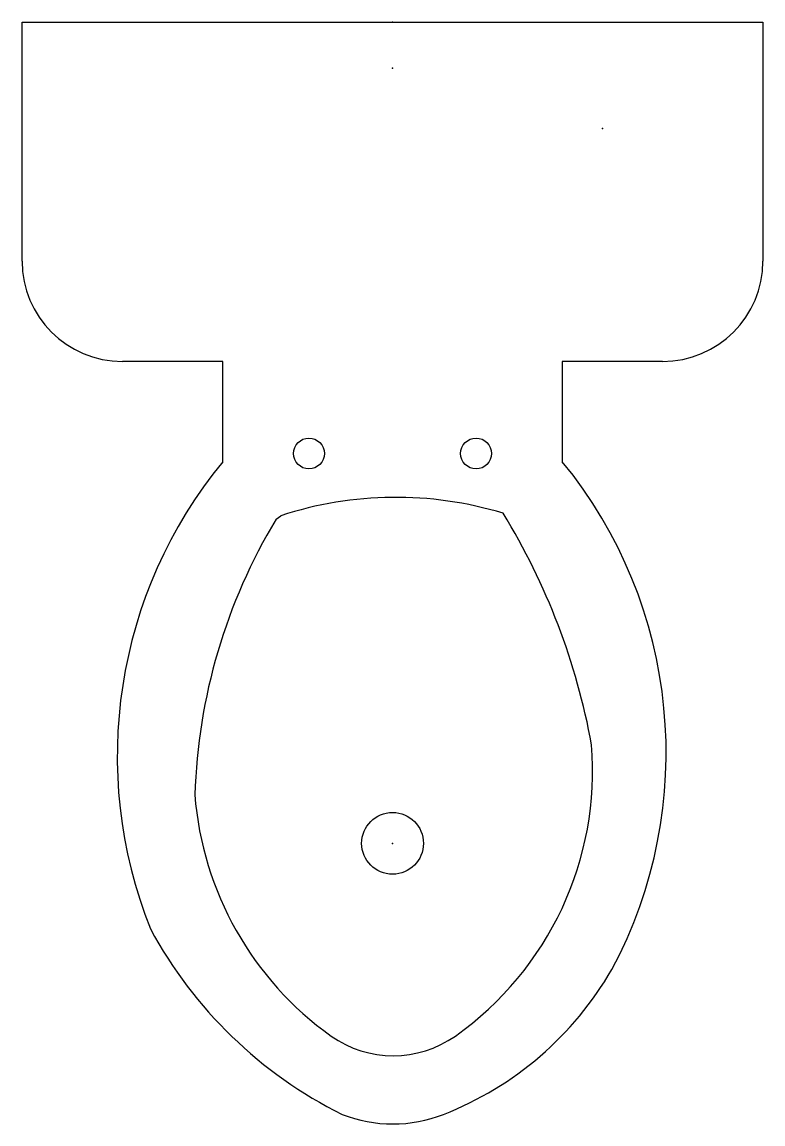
# Model space of a CAD drawing. Header units: millimetres. Extents: x -242 to 238, y -714 to 0.
import ezdxf

# ---------------------------------------------------------------- set-up
doc = ezdxf.new("R2010")
doc.units = ezdxf.units.MM
doc.layers.add('LVTRY_洁具', color=6, linetype='Continuous')

msp = doc.modelspace()

# ---------------------------------------------------------------- linework, layer by layer
at = {"layer": 'LVTRY_洁具'}
for p, q in [((-242.21, 0), (237.79, 0)), ((-242.21, -155), (-242.21, 0)), ((237.79, 0), (237.79, -155)), ((-112.21, -220), (-177.21, -220)), ((-112.21, -285), (-112.21, -220)), ((107.79, -220), (107.79, -285)), ((172.79, -220), (107.79, -220)), ((-77.62, -322.29), (-74.55, -320.02))]:
    msp.add_line(p, q, dxfattribs=at)
for centre, radius in [((-56.31, -279.7), 10), ((51.93, -279.7), 10), ((-2.19, -532.39), 20)]:
    msp.add_circle(centre, radius, dxfattribs=at)
for centre, radius, start, end in [((-177.21, -155), 65, 180, 270), ((172.79, -155), 65, 270, 0), ((120.45, -475.96), 300.98, 140.62162, 201.82902), ((-123.07, -473.69), 298.17, 331.89233, 39.26044), ((0, -547.09), 238.99, 73.09358, 108.17583), ((-304.54, -547.2), 438.45, 10.33919, 31.45178), ((238.94, -512.67), 369.39, 148.97713, 178.19014), ((-83.25, -485.31), 210.72, 305.30449, 4.5724), ((81.61, -484.39), 212.53, 184.48321, 234.43608), ((91.93, -453.04), 284.82, 208.25491, 243.5605), ((-48.58, -505.54), 217.57, 291.427, 330.04815), ((-1.74, -600.42), 69.67, 234.69551, 305.30449), ((-1.99, -624.25), 90.05, 248.573, 291.427)]:
    msp.add_arc(centre, radius, start, end, dxfattribs=at)
for p in [(-2.21, 0), (-2.21, -30), (133.95, -68.93, 0.2), (-2.19, -532.39)]:
    msp.add_point(p, dxfattribs=at)

doc.saveas('drawing.dxf')
